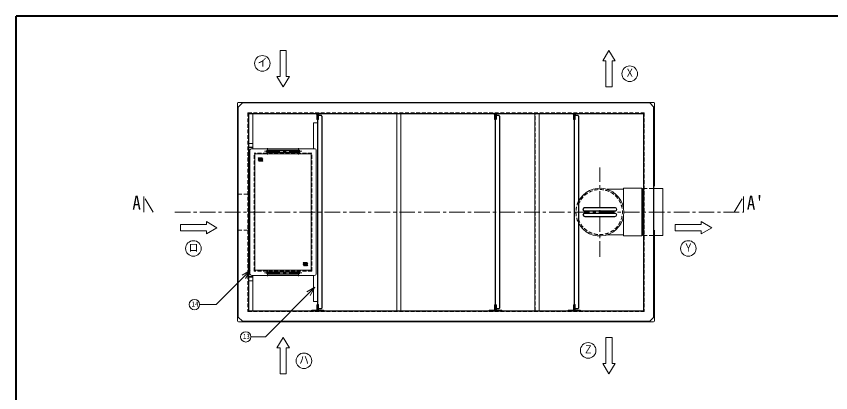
# Model space of a CAD drawing. Units: millimetres at full size, sheet at 1:15; details may follow other scales. Extents: x -3193 to 2882, y -2028 to 2187.
# Drawn here: x -3193 to 725, y 376 to 2187 of the extents above; entities that cross this region are included whole.
import ezdxf
from ezdxf.enums import TextEntityAlignment as Align

# ---------------------------------------------------------------- set-up
doc = ezdxf.new("R2010")
doc.units = ezdxf.units.MM
doc.header["$LTSCALE"] = 15
doc.linetypes.add('CHAIN1', pattern=[8, 5, -1, 1, -1])
doc.linetypes.add('DASHED1', pattern=[1.8, 1.2, -0.6])
doc.layers.add('0-0', color=7, linetype='Continuous', lineweight=18)
doc.styles.add('ＭＳ ゴシック', font='')
doc.styles.get('ＭＳ ゴシック').set_extended_font_data('MS Gothic')

msp = doc.modelspace()

# ---------------------------------------------------------------- linework, layer by layer
at = {"layer": '0-0', "color": 1, "lineweight": 40}
for p in [(-3193.31, -2028.2), (2881.69, 2186.8)]:
    msp.add_line(p, (-3193.31, 2186.8), dxfattribs=at)
at = {"layer": '0-0', "color": 4, "lineweight": 9}
for p, q in [((-1924.56, 2022.8), (-1894.56, 2022.8)), ((-1924.56, 2022.8), (-1924.56, 1897.8)), ((-1894.56, 2022.8), (-1894.56, 1897.8)), ((-342.06, 2022.8), (-372.06, 1972.8)), ((-342.06, 2022.8), (-312.06, 1972.8)), ((-357.06, 1972.8), (-372.06, 1972.8)), ((-357.06, 1847.8), (-357.06, 1972.8)), ((-327.06, 1847.8), (-327.06, 1972.8)), ((-312.06, 1972.8), (-327.06, 1972.8)), ((-1939.56, 1897.8), (-1924.56, 1897.8)), ((-1909.56, 1847.8), (-1939.56, 1897.8)), ((-1909.56, 1847.8), (-1879.56, 1897.8)), ((-1894.56, 1897.8), (-1879.56, 1897.8)), ((-327.06, 1847.8), (-357.06, 1847.8)), ((-2128.81, 1767.8), (-2128.81, 1331.8)), ((-2123.81, 1772.8), (-127.81, 1772.8)), ((-122.81, 1767.8), (-122.81, 1369.3)), ((-2055.81, 1574.8), (-2055.81, 1719.8)), ((-1363.31, 769.8), (-1363.31, 1719.8)), ((-1343.31, 769.8), (-1343.31, 1719.8)), ((-698.31, 769.8), (-698.31, 1719.8)), ((-678.31, 769.8), (-678.31, 1719.8)), ((-1764.06, 1671.8), (-1764.06, 1549.8)), ((-1761.06, 1674.8), (-1744.06, 1674.8)), ((-2055.81, 1554.8), (-2055.81, 1549.8)), ((-183.81, 1354.8), (-178.81, 1354.8)), ((-458.31, 1267.3), (-313.31, 1267.3)), ((-458.31, 1249.3), (-313.31, 1249.3)), ((-458.31, 1240.3), (-313.31, 1240.3)), ((-458.31, 1222.3), (-313.31, 1222.3)), ((-2403.81, 1184.8), (-2278.81, 1184.8)), ((-2403.81, 1154.8), (-2403.81, 1184.8)), ((-2278.81, 1184.8), (-2278.81, 1199.8)), ((-2228.81, 1169.8), (-2278.81, 1199.8)), ((-22.81, 1184.8), (102.19, 1184.8)), ((-22.81, 1154.8), (-22.81, 1184.8)), ((102.19, 1184.8), (102.19, 1199.8)), ((152.19, 1169.8), (102.19, 1199.8)), ((-2403.81, 1154.8), (-2278.81, 1154.8)), ((-2228.81, 1169.8), (-2278.81, 1139.8)), ((-2278.81, 1139.8), (-2278.81, 1154.8)), ((-2128.81, 1157.8), (-2128.81, 721.8)), ((-122.81, 1157.8), (-122.81, 721.8)), ((-22.81, 1154.8), (102.19, 1154.8)), ((152.19, 1169.8), (102.19, 1139.8)), ((102.19, 1139.8), (102.19, 1154.8)), ((-183.81, 1134.8), (-178.81, 1134.8)), ((-2055.81, 934.8), (-2055.81, 939.8)), ((-2055.81, 914.8), (-2055.81, 769.8)), ((-1764.06, 939.8), (-1764.06, 817.8)), ((-1761.06, 814.8), (-1744.06, 814.8)), ((-127.81, 716.8), (-2123.81, 716.8)), ((-1909.56, 641.8), (-1939.56, 591.8)), ((-1909.56, 641.8), (-1879.56, 591.8)), ((-357.06, 641.8), (-327.06, 641.8)), ((-357.06, 641.8), (-357.06, 516.8)), ((-327.06, 641.8), (-327.06, 516.8)), ((-1924.56, 591.8), (-1939.56, 591.8)), ((-1924.56, 466.8), (-1924.56, 591.8)), ((-1894.56, 466.8), (-1894.56, 591.8)), ((-1879.56, 591.8), (-1894.56, 591.8)), ((-372.06, 516.8), (-357.06, 516.8)), ((-342.06, 466.8), (-372.06, 516.8)), ((-342.06, 466.8), (-312.06, 516.8)), ((-327.06, 516.8), (-312.06, 516.8)), ((-1894.56, 466.8), (-1924.56, 466.8))]:
    msp.add_line(p, q, dxfattribs=at)
at = {"layer": '0-0', "color": 5, "lineweight": 25}
for p, q in [((-2125.81, 1749.8), (-2105.81, 1769.8)), ((-145.81, 1769.8), (-2105.81, 1769.8)), ((-145.81, 1769.8), (-125.81, 1749.8)), ((-125.81, 739.8), (-125.81, 1749.8)), ((-2075.81, 1719.8), (-175.81, 1719.8)), ((-2075.81, 1719.8), (-2075.81, 769.8)), ((-1727.06, 1709.8), (-1744.06, 1709.8)), ((-1744.06, 1709.8), (-1744.06, 779.8)), ((-1724.06, 1706.8), (-1724.06, 782.8)), ((-872.06, 1709.8), (-889.06, 1709.8)), ((-889.06, 1709.8), (-889.06, 779.8)), ((-869.06, 1706.8), (-869.06, 782.8)), ((-492.06, 1709.8), (-509.06, 1709.8)), ((-509.06, 1709.8), (-509.06, 779.8)), ((-489.06, 1706.8), (-489.06, 782.8)), ((-175.81, 1719.8), (-175.81, 769.8)), ((-1984.93, 1542.3), (-1834.93, 1542.3)), ((-1984.93, 1532.3), (-1834.93, 1532.3)), ((-1984.93, 957.3), (-1834.93, 957.3)), ((-1984.93, 947.3), (-1834.93, 947.3)), ((-2075.81, 769.8), (-175.81, 769.8)), ((-1727.06, 779.8), (-1744.06, 779.8)), ((-872.06, 779.8), (-889.06, 779.8)), ((-492.06, 779.8), (-509.06, 779.8)), ((-2105.81, 719.8), (-145.81, 719.8)), ((-125.81, 739.8), (-145.81, 719.8))]:
    msp.add_line(p, q, dxfattribs=at)
at = {"layer": '0-0', "linetype": 'DASHED1'}
for p, q in [((-2078.81, 1722.8), (-172.81, 1722.8)), ((-2078.81, 1722.8), (-2078.81, 766.8)), ((-1742.56, 1709.8), (-1742.56, 779.8)), ((-887.56, 1709.8), (-887.56, 779.8)), ((-507.56, 1709.8), (-507.56, 779.8)), ((-172.81, 1722.8), (-172.81, 766.8)), ((-2078.81, 766.8), (-172.81, 766.8))]:
    msp.add_line(p, q, dxfattribs=at)
at = {"layer": '0-0'}
for p, q in [((-1750.81, 1716.8), (-1771.81, 1716.8)), ((-1747.81, 1692.8), (-1747.81, 1713.8)), ((-1744.81, 1719.8), (-1744.81, 1689.8)), ((-1744.06, 1714.8), (-1744.06, 1709.8)), ((-1741.81, 1719.8), (-1741.81, 1709.8)), ((-1738.81, 1709.8), (-1738.81, 1713.8)), ((-1735.81, 1716.8), (-1714.81, 1716.8)), ((-895.81, 1716.8), (-916.81, 1716.8)), ((-892.81, 1692.8), (-892.81, 1713.8)), ((-889.81, 1719.8), (-889.81, 1689.8)), ((-889.06, 1714.8), (-889.06, 1709.8)), ((-886.81, 1719.8), (-886.81, 1709.8)), ((-883.81, 1709.8), (-883.81, 1713.8)), ((-880.81, 1716.8), (-859.81, 1716.8)), ((-515.81, 1716.8), (-536.81, 1716.8)), ((-512.81, 1692.8), (-512.81, 1713.8)), ((-509.81, 1719.8), (-509.81, 1689.8)), ((-509.06, 1714.8), (-509.06, 1709.8)), ((-506.81, 1719.8), (-506.81, 1709.8)), ((-503.81, 1709.8), (-503.81, 1713.8)), ((-500.81, 1716.8), (-479.81, 1716.8)), ((-2075.81, 1574.8), (-2055.81, 1574.8)), ((-2055.81, 1574.8), (-2055.81, 1554.8)), ((-2075.81, 1557.8), (-2055.81, 1557.8)), ((-2075.81, 1554.8), (-2055.81, 1554.8)), ((-2069.93, 949.8), (-2069.93, 1539.8)), ((-1759.93, 1549.8), (-2059.93, 1549.8)), ((-1749.93, 1539.8), (-1749.93, 949.8)), ((-2044.93, 964.8), (-2044.93, 1524.8)), ((-1774.93, 1524.8), (-2044.93, 1524.8)), ((-1774.93, 964.8), (-1774.93, 1524.8)), ((-350.98, 1354.4), (-272.81, 1354.4)), ((-272.81, 1263.27), (-272.81, 1359.8)), ((-272.81, 1359.8), (-183.81, 1359.8)), ((-183.81, 1359.8), (-183.81, 1129.8)), ((-175.81, 1357.8), (-178.81, 1357.8)), ((-178.81, 1357.8), (-178.81, 1131.8)), ((-2128.81, 1331.8), (-2125.81, 1331.8)), ((-2128.81, 1331.8), (-2128.81, 1157.8)), ((-458.31, 1265.8), (-313.31, 1265.8)), ((-458.31, 1250.8), (-313.31, 1250.8)), ((-458.31, 1238.8), (-313.31, 1238.8)), ((-458.31, 1223.8), (-313.31, 1223.8)), ((-272.81, 1129.8), (-272.81, 1226.33)), ((-2128.81, 1157.8), (-2125.81, 1157.8)), ((-2075.81, 1157.8), (-2072.81, 1157.8)), ((-350.98, 1135.2), (-272.81, 1135.2)), ((-272.81, 1129.8), (-183.81, 1129.8)), ((-175.81, 1131.8), (-178.81, 1131.8)), ((-125.81, 1131.8), (-82.81, 1131.8)), ((-2067.81, 963.91), (-2231.87, 799.85)), ((-2067.81, 963.91), (-2106.78, 941.41)), ((-2067.81, 963.91), (-2090.31, 924.94)), ((-1774.93, 964.8), (-2044.93, 964.8)), ((-2075.81, 934.8), (-2055.81, 934.8)), ((-2075.81, 931.8), (-2055.81, 931.8)), ((-2075.81, 914.8), (-2055.81, 914.8)), ((-1759.93, 939.8), (-2059.93, 939.8)), ((-2055.81, 934.8), (-2055.81, 914.8)), ((-1756.46, 883.07), (-1795.43, 860.57)), ((-1756.46, 883.07), (-1778.96, 844.1)), ((-2231.87, 799.85), (-2311.36, 799.85)), ((-1747.81, 796.8), (-1747.81, 775.8)), ((-1744.81, 769.8), (-1744.81, 799.8)), ((-892.81, 796.8), (-892.81, 775.8)), ((-889.81, 769.8), (-889.81, 799.8)), ((-512.81, 796.8), (-512.81, 775.8)), ((-509.81, 769.8), (-509.81, 799.8)), ((-1750.81, 772.8), (-1771.81, 772.8)), ((-1744.06, 774.8), (-1744.06, 779.8)), ((-1741.81, 769.8), (-1741.81, 779.8)), ((-1738.81, 779.8), (-1738.81, 775.8)), ((-1735.81, 772.8), (-1714.81, 772.8)), ((-895.81, 772.8), (-916.81, 772.8)), ((-889.06, 774.8), (-889.06, 779.8)), ((-886.81, 769.8), (-886.81, 779.8)), ((-883.81, 779.8), (-883.81, 775.8)), ((-880.81, 772.8), (-859.81, 772.8)), ((-515.81, 772.8), (-536.81, 772.8)), ((-509.06, 774.8), (-509.06, 779.8)), ((-506.81, 769.8), (-506.81, 779.8)), ((-503.81, 779.8), (-503.81, 775.8)), ((-500.81, 772.8), (-479.81, 772.8))]:
    msp.add_line(p, q, dxfattribs=at)
at = {"layer": '0-0', "color": 4, "linetype": 'DASHED1', "lineweight": 9}
for p, q in [((-1741.81, 1709.8), (-1741.81, 1689.8)), ((-1738.81, 1692.8), (-1738.81, 1709.8)), ((-1361.81, 769.8), (-1361.81, 1719.8)), ((-886.81, 1709.8), (-886.81, 1689.8)), ((-883.81, 1692.8), (-883.81, 1709.8)), ((-696.81, 769.8), (-696.81, 1719.8)), ((-506.81, 1709.8), (-506.81, 1689.8)), ((-503.81, 1692.8), (-503.81, 1709.8)), ((-2048.93, 960.8), (-2048.93, 1528.8)), ((-2047.93, 961.8), (-2047.93, 1527.8)), ((-1771.93, 1527.8), (-2047.93, 1527.8)), ((-1771.93, 961.8), (-1771.93, 1527.8)), ((-175.81, 1357.8), (-125.81, 1357.8)), ((-2125.81, 1331.8), (-2075.81, 1331.8)), ((-2125.81, 1157.8), (-2075.81, 1157.8)), ((-175.81, 1131.8), (-125.81, 1131.8)), ((-1770.93, 960.8), (-2048.93, 960.8)), ((-1771.93, 961.8), (-2047.93, 961.8)), ((-1741.81, 779.8), (-1741.81, 799.8)), ((-1738.81, 796.8), (-1738.81, 779.8)), ((-886.81, 779.8), (-886.81, 799.8)), ((-883.81, 796.8), (-883.81, 779.8)), ((-506.81, 779.8), (-506.81, 799.8)), ((-503.81, 796.8), (-503.81, 779.8))]:
    msp.add_line(p, q, dxfattribs=at)
at = {"layer": '0-0', "color": 4, "linetype": 'CHAIN1', "lineweight": 9}
for p, q in [((-1999.93, 1537.3), (-1819.93, 1537.3)), ((-1984.93, 1522.3), (-1984.93, 1552.3)), ((-1834.93, 1522.3), (-1834.93, 1552.3)), ((-385.81, 1029.8), (-385.81, 1459.8)), ((-2535.31, 1244.8), (-2580.31, 1319.8)), ((-2580.31, 1319.8), (-2580.31, 1244.8)), ((-2430.31, 1244.8), (305.19, 1244.8)), ((-1999.93, 952.3), (-1819.93, 952.3)), ((-1984.93, 967.3), (-1984.93, 937.3)), ((-1834.93, 967.3), (-1834.93, 937.3))]:
    msp.add_line(p, q, dxfattribs=at)
at = {"layer": '0-0', "color": 5, "lineweight": 25}
msp.add_lwpolyline([(-2105.81, 719.8), (-2125.81, 739.8), (-2125.81, 1749.8)], dxfattribs=at)
at = {"layer": '0-0'}
for points in [[(-1744.06, 1714.8), (-1742.56, 1714.8), (-1742.56, 1709.8)], [(-889.06, 1714.8), (-887.56, 1714.8), (-887.56, 1709.8)], [(-509.06, 1714.8), (-507.56, 1714.8), (-507.56, 1709.8)], [(-125.81, 1357.8), (-82.81, 1357.8), (-82.81, 1131.8)], [(-2075.81, 1331.8), (-2072.81, 1331.8), (-2072.81, 1157.8)], [(-1756.46, 883.07), (-1995.05, 644.48), (-2064.27, 644.48)], [(-1744.06, 774.8), (-1742.56, 774.8), (-1742.56, 779.8)], [(-889.06, 774.8), (-887.56, 774.8), (-887.56, 779.8)], [(-509.06, 774.8), (-507.56, 774.8), (-507.56, 779.8)]]:
    msp.add_lwpolyline(points, dxfattribs=at)
at = {"layer": '0-0', "color": 4, "linetype": 'DASHED1', "lineweight": 9}
msp.add_lwpolyline([(-1770.93, 960.8), (-1770.93, 1528.8), (-2048.93, 1528.8)], dxfattribs=at)
at = {"layer": '0-0', "color": 4, "linetype": 'CHAIN1', "lineweight": 9}
msp.add_lwpolyline([(260.19, 1244.8), (305.19, 1319.8), (305.19, 1244.8)], dxfattribs=at)
at = {"layer": '0-0'}
for centre, radius in [((-2009.56, 1960.3), 37.5), ((-242.06, 1910.3), 37.5), ((-2341.31, 1069.8), 37.5), ((39.69, 1069.8), 37.5), ((-2336.36, 799.85), 25), ((-2089.27, 644.48), 25), ((-442.06, 579.3), 37.5), ((-1809.56, 529.3), 37.5)]:
    msp.add_circle(centre, radius, dxfattribs=at)
at = {"layer": '0-0', "color": 4, "lineweight": 9}
for centre in [(-2026.97, 1504), (-2026.97, 1496), (-2024.47, 1500), (-2024.47, 1492), (-2021.97, 1504), (-2021.97, 1496), (-2019.47, 1500), (-2019.47, 1492), (-2016.97, 1504), (-2016.97, 1496), (-2014.47, 1500), (-2014.47, 1492), (-2011.97, 1504), (-2011.97, 1496), (-2009.47, 1500), (-2009.47, 1492), (-1810.84, 1000.82), (-1810.84, 992.82), (-1808.34, 996.82), (-1808.34, 988.82), (-1805.84, 1000.82), (-1805.84, 992.82), (-1803.34, 996.82), (-1803.34, 988.82), (-1800.84, 1000.82), (-1800.84, 992.82), (-1798.34, 996.82), (-1798.34, 988.82), (-1795.84, 1000.82), (-1795.84, 992.82), (-1793.34, 996.82), (-1793.34, 988.82)]:
    msp.add_circle(centre, 2, dxfattribs=at)
for centre, radius, start, end in [((-2123.81, 1767.8), 5, 90, 180), ((-127.81, 1767.8), 5, 0, 90), ((-1761.06, 1671.8), 3, 90, 180), ((-458.31, 1258.3), 9, 90, 270), ((-313.31, 1258.3), 9, 270, 90), ((-458.31, 1231.3), 9, 90, 270), ((-313.31, 1231.3), 9, 270, 90), ((-1761.06, 817.8), 3, 180, 270), ((-2123.81, 721.8), 5, 180, 270), ((-127.81, 721.8), 5, 270, 0)]:
    msp.add_arc(centre, radius, start, end, dxfattribs=at)
at = {"layer": '0-0'}
for centre, radius, start, end in [((-1771.81, 1719.8), 3, 180, 270), ((-1750.81, 1713.8), 3, 0, 90), ((-1744.81, 1692.8), 3, 180, 270), ((-1735.81, 1713.8), 3, 90, 180), ((-1714.81, 1719.8), 3, 270, 0), ((-916.81, 1719.8), 3, 180, 270), ((-895.81, 1713.8), 3, 0, 90), ((-889.81, 1692.8), 3, 180, 270), ((-880.81, 1713.8), 3, 90, 180), ((-859.81, 1719.8), 3, 270, 0), ((-536.81, 1719.8), 3, 180, 270), ((-515.81, 1713.8), 3, 0, 90), ((-509.81, 1692.8), 3, 180, 270), ((-500.81, 1713.8), 3, 90, 180), ((-479.81, 1719.8), 3, 270, 0), ((-2059.93, 1539.8), 10, 90, 180), ((-1759.93, 1539.8), 10, 0, 90), ((-385.81, 1244.8), 115, 206.12623, 153.87377), ((-458.31, 1258.3), 7.5, 90, 270), ((-313.31, 1258.3), 7.5, 270, 90), ((-458.31, 1231.3), 7.5, 90, 270), ((-313.31, 1231.3), 7.5, 270, 90), ((-2059.93, 949.8), 10, 180, 270), ((-1759.93, 949.8), 10, 270, 0), ((-1744.81, 796.8), 3, 90, 180), ((-889.81, 796.8), 3, 90, 180), ((-509.81, 796.8), 3, 90, 180), ((-1771.81, 769.8), 3, 90, 180), ((-1750.81, 775.8), 3, 270, 0), ((-1735.81, 775.8), 3, 180, 270), ((-1714.81, 769.8), 3, 0, 90), ((-916.81, 769.8), 3, 90, 180), ((-895.81, 775.8), 3, 270, 0), ((-880.81, 775.8), 3, 180, 270), ((-859.81, 769.8), 3, 0, 90), ((-536.81, 769.8), 3, 90, 180), ((-515.81, 775.8), 3, 270, 0), ((-500.81, 775.8), 3, 180, 270), ((-479.81, 769.8), 3, 0, 90)]:
    msp.add_arc(centre, radius, start, end, dxfattribs=at)
at = {"layer": '0-0', "color": 4, "linetype": 'DASHED1', "lineweight": 9}
for centre, radius, start, end in [((-1741.81, 1692.8), 3, 270, 0), ((-886.81, 1692.8), 3, 270, 0), ((-506.81, 1692.8), 3, 270, 0), ((-385.81, 1244.8), 108.5, 197.89655, 162.10345), ((-385.81, 1244.8), 115, 153.87377, 206.12623), ((-1741.81, 796.8), 3, 0, 90), ((-886.81, 796.8), 3, 0, 90), ((-506.81, 796.8), 3, 0, 90)]:
    msp.add_arc(centre, radius, start, end, dxfattribs=at)
at = {"layer": '0-0', "color": 5, "lineweight": 25}
for centre, radius, start, end in [((-1727.06, 1706.8), 3, 0, 90), ((-872.06, 1706.8), 3, 0, 90), ((-492.06, 1706.8), 3, 0, 90), ((-1984.93, 1537.3), 5, 90, 270), ((-1834.93, 1537.3), 5, 270, 90), ((-1984.93, 952.3), 5, 90, 270), ((-1834.93, 952.3), 5, 270, 90), ((-1727.06, 782.8), 3, 270, 0), ((-872.06, 782.8), 3, 270, 0), ((-492.06, 782.8), 3, 270, 0)]:
    msp.add_arc(centre, radius, start, end, dxfattribs=at)
at = {"layer": '0-0', "linetype": 'DASHED1'}
for centre, start, end in [((-1984.93, 1537.3), 270, 90), ((-1834.93, 1537.3), 90, 270), ((-1984.93, 952.3), 270, 90), ((-1834.93, 952.3), 90, 270)]:
    msp.add_arc(centre, 5, start, end, dxfattribs=at)

# ---------------------------------------------------------------- texts
at = {"layer": '0-0', "style": 'ＭＳ ゴシック'}
for s, height, width, p in [('イ', 38.49, 0.85, (-2032.06, 1934.05)), ('Ｘ', 38.49, 0.85, (-264.56, 1884.05)), ('A', 65.98, 0.9, (-2634.68, 1237.3)), ("A'", 65.98, 0.9, (321.44, 1237.3)), ('ロ', 38.49, 0.85, (-2363.81, 1043.55)), ('Ｙ', 38.49, 0.85, (17.19, 1043.55)), ('14', 24.74, 0.8, (-2349.48, 782.98)), ('13', 24.74, 0.8, (-2102.39, 627.6)), ('Ｚ', 38.49, 0.85, (-464.56, 553.05)), ('ハ', 38.49, 0.85, (-1832.06, 503.05))]:
    msp.add_text(s, height=height, dxfattribs=dict(at, width=width)).set_placement(p, align=Align.BOTTOM_LEFT)

doc.saveas('drawing.dxf')
